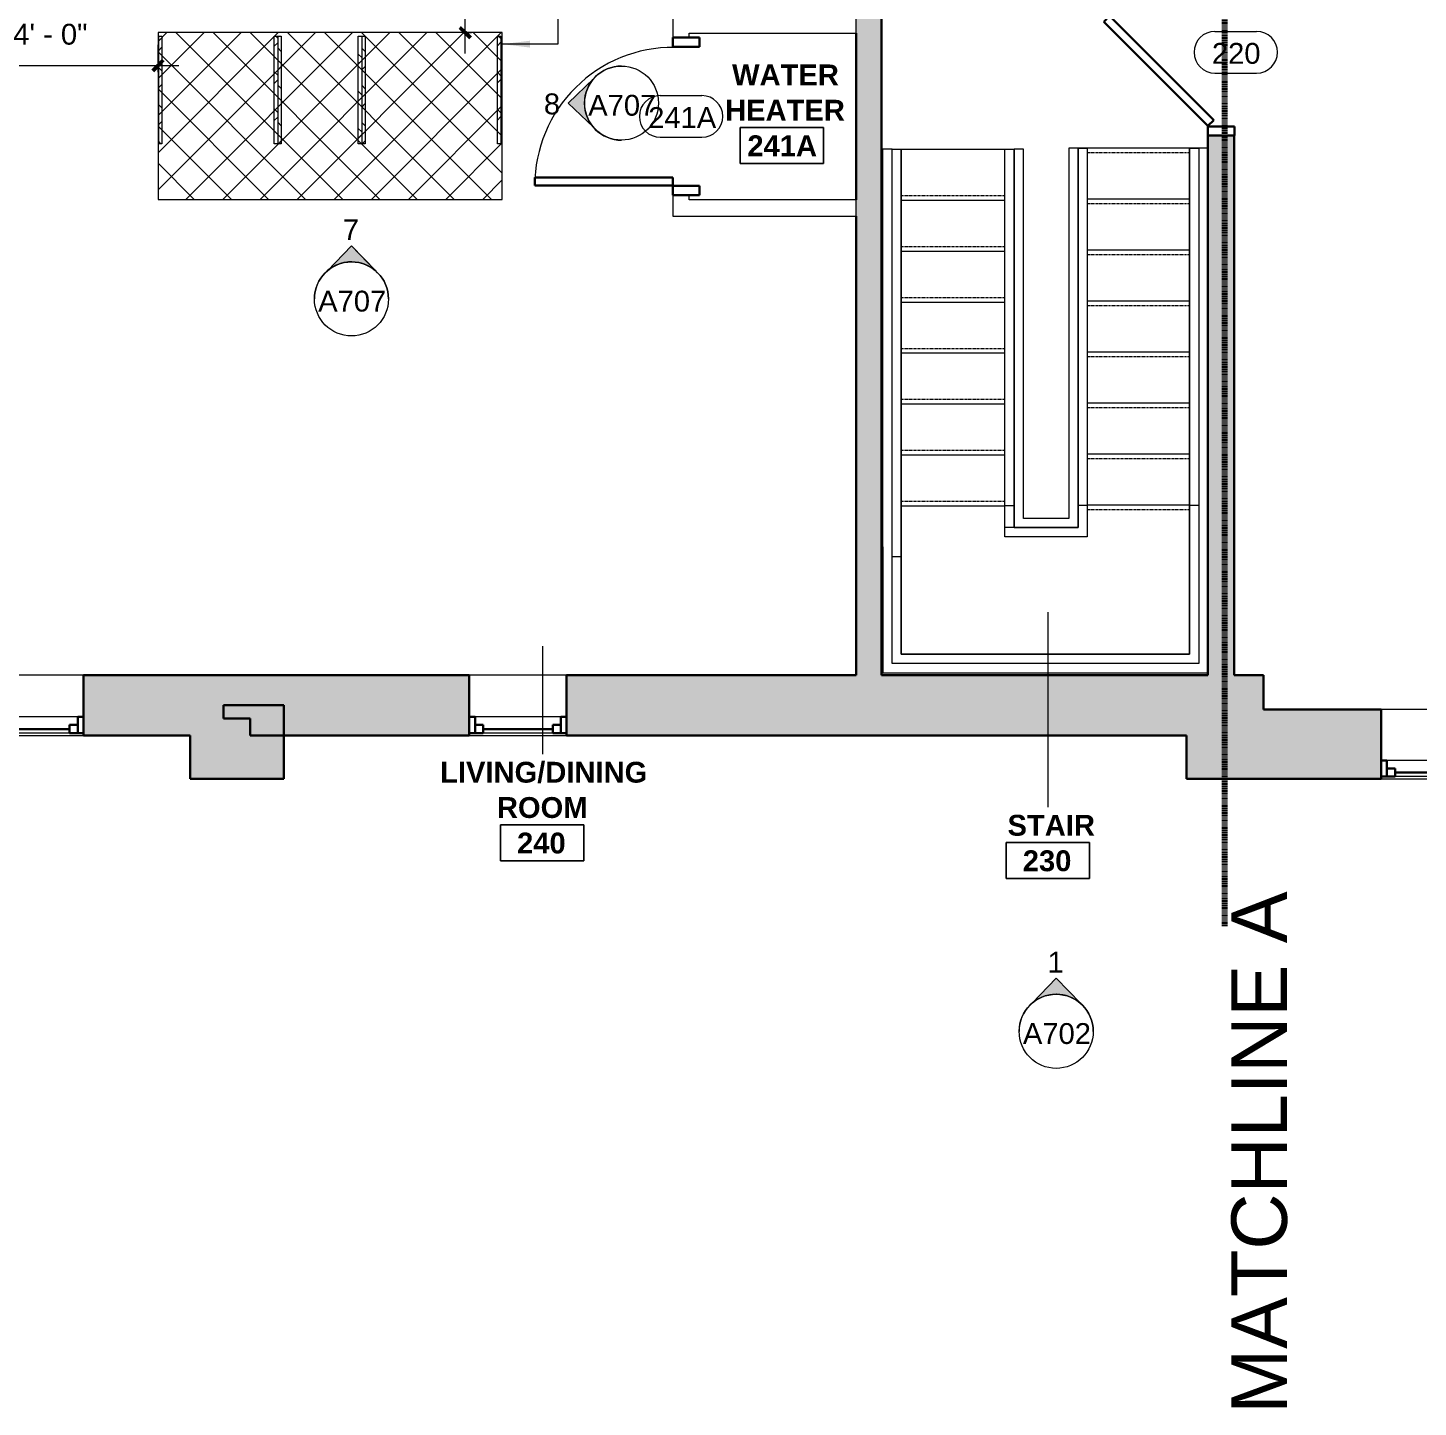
# Model space of a CAD drawing. Header units: inches. Extents: x -545 to 1083, y -2066 to -1239.
# Drawn here: x 85 to 385.1, y -2065.5 to -1767.8 of the extents above; entities that cross this region are included whole.
import ezdxf

# ---------------------------------------------------------------- set-up
doc = ezdxf.new("R2010")
doc.units = ezdxf.units.IN
doc.header["$MEASUREMENT"] = 0
doc.linetypes.add('Dash', pattern=[0.25, 0.125, -0.125])
doc.linetypes.add('Overhead 1_16_', pattern=[0.101562, 0.0625, -0.039062])
for name, color, linetype, lineweight in [('A-ANNO-DIMS', 211, 'Continuous', 9), ('A-ANNO-DIMS-48', 211, 'Continuous', 9), ('A-ANNO-MATC', 214, 'Dash', 140), ('A-ANNO-NOTE', 131, 'Continuous', 9), ('A-AREA-IDEN', 2, 'Continuous', 9), ('A-DOOR', 31, 'Continuous', 18), ('A-DOOR-FRAM', 31, 'Continuous', 30), ('A-DOOR-IDEN', 31, 'Continuous', 9), ('A-FLOR-HRAL', 11, 'Continuous', 9), ('A-GLAZ', 151, 'Continuous', 18), ('A-WALL', 113, 'Continuous', 18), ('A-WALL-PATT', 111, 'Continuous', 18), ('G-ANNO-SYMB', 111, 'Continuous', 9), ('G-ANNO-TEXT', 231, 'Continuous', 9), ('I-WALL', 2, 'Continuous', 18), ('Q-CASE', 31, 'Continuous', 9), ('S-STRS', 31, 'Continuous', 18)]:
    doc.layers.add(name, color=color, linetype=linetype, lineweight=lineweight)
doc.styles.add('Arial', font='arial.ttf', dxfattribs={"height": 4.5})
doc.styles.add('Swis721 Lt BT', font='swissl.ttf', dxfattribs={"height": 4.5})
doc.styles.add('Swis721 Lt BT_1', font='swissl.ttf', dxfattribs={"height": 12})
doc.styles.add('Swis721 Lt BT_2', font='swissl.ttf', dxfattribs={"height": 0.09375})
doc.styles.add('Swis721 Lt BT_B', font='', dxfattribs={"height": 4.5})
doc.styles.get('Swis721 Lt BT_B').set_extended_font_data('Swis721 Lt BT', bold=True)
doc.dimstyles.new('OTJ_-_3_32__Linear__1_2__Tolerance', dxfattribs={"dimscale": 12, "dimtxt": 4.748918, "dimasz": 0.1875, "dimexe": 0.375, "dimexo": 0.25, "dimgap": 0.25, "dimtad": 1, "dimdec": 1, "dimrnd": 0.5, "dimzin": 3, "dimdsep": 46, "dimlunit": 4, "dimtxsty": 'Swis721 Lt BT', "dimblk1": 'OBLIQUE', "dimblk2": 'OBLIQUE', "dimsah": 1, "dimcen": 0.09, "dimdle": 0.375, "dimazin": 0, "dimtfac": 1, "dimtdec": 4, "dimtix": 1, "dimtmove": 0, "dimatfit": 3, "dimfxl": 1, "dimtvp": 1, "dimfrac": 2, "dimtolj": 1, "dimtzin": 0, "dimarcsym": 2})
pattern_1 = [(225, (140.983, -1795.206), (4.006467, -4.006467), []), (315, (140.983, -1795.206), (4.006467, 4.006467), [])]
pattern_2 = [(225, (159.108, -1795.206), (4.006467, -4.006467), []), (315, (159.108, -1795.206), (4.006467, 4.006467), [])]
pattern_3 = [(225, (189.108, -1795.206), (4.006467, -4.006467), []), (315, (189.108, -1795.206), (4.006467, 4.006467), [])]

# ---------------------------------------------------------------- blocks, each defined once
blk = doc.blocks.new('Top Rail Type - Top Rail_Internal_-5057916-2ND FLOOR - CONSTRUCTION')
at = {"layer": 'A-FLOR-HRAL'}
for p, q in [((295.88, -1793.99), (297.88, -1793.99)), ((295.88, -1870.99), (295.88, -1793.99)), ((297.88, -1793.99), (297.88, -1870.99)), ((311.66, -1793.82), (313.66, -1793.82)), ((311.66, -1870.82), (311.66, -1793.82)), ((313.66, -1793.82), (313.66, -1870.82)), ((295.88, -1875.69), (295.88, -1870.99)), ((297.88, -1870.99), (295.88, -1870.99)), ((297.88, -1870.99), (297.88, -1875.69)), ((311.66, -1870.82), (313.66, -1870.82)), ((311.66, -1875.69), (311.66, -1870.82)), ((313.66, -1870.82), (313.66, -1877.69)), ((297.88, -1875.69), (295.88, -1875.69)), ((295.88, -1877.69), (295.88, -1876.68)), ((313.66, -1877.69), (295.88, -1877.69)), ((297.88, -1875.69), (311.66, -1875.69))]:
    blk.add_line(p, q, dxfattribs=at)
blk = doc.blocks.new('Top Rail Type - Top Rail_Internal_-V3-2ND FLOOR - CONSTRUCTION')
at = {"layer": 'A-FLOR-HRAL'}
for p, q in [((295.88, -1793.99), (297.88, -1793.99)), ((295.88, -1870.99), (295.88, -1793.99)), ((297.88, -1870.99), (297.88, -1793.99)), ((313.66, -1793.82), (311.66, -1793.82)), ((311.66, -1793.82), (311.66, -1870.82)), ((313.66, -1793.82), (313.66, -1870.82)), ((295.88, -1876.69), (295.88, -1870.99)), ((297.88, -1875.69), (297.88, -1870.99)), ((311.66, -1870.82), (311.66, -1875.69)), ((313.66, -1870.82), (313.66, -1877.69)), ((313.66, -1877.69), (295.88, -1877.69)), ((311.66, -1875.69), (297.88, -1875.69))]:
    blk.add_line(p, q, dxfattribs=at)
blk = doc.blocks.new('Top Rail Type - Top Rail_Internal_-5057935-2ND FLOOR - CONSTRUCTION')
at = {"layer": 'A-FLOR-HRAL'}
for p, q in [((271.53, -1793.99), (273.53, -1793.99)), ((271.53, -1870.99), (271.53, -1793.99)), ((273.53, -1793.99), (273.53, -1870.99)), ((335.7, -1793.82), (337.7, -1793.82)), ((335.7, -1870.82), (335.7, -1793.82)), ((337.7, -1793.82), (337.7, -1870.82)), ((271.53, -1881.99), (271.53, -1870.99)), ((273.53, -1870.99), (273.53, -1881.99)), ((335.7, -1870.82), (337.7, -1870.82)), ((335.7, -1902.99), (335.7, -1870.82)), ((337.7, -1870.82), (337.7, -1904.99)), ((271.53, -1904.99), (271.53, -1881.99)), ((273.53, -1881.99), (271.53, -1881.99)), ((273.53, -1881.99), (273.53, -1902.99)), ((337.7, -1904.99), (271.53, -1904.99)), ((273.53, -1902.99), (335.7, -1902.99))]:
    blk.add_line(p, q, dxfattribs=at)
blk = doc.blocks.new('Top Rail Type - Top Rail_Internal_-V4-2ND FLOOR - CONSTRUCTION')
at = {"layer": 'A-FLOR-HRAL'}
for p, q in [((271.53, -1793.99), (273.53, -1793.99)), ((271.53, -1881.99), (271.53, -1793.99)), ((273.53, -1881.99), (273.53, -1793.99)), ((337.7, -1793.82), (335.7, -1793.82)), ((335.7, -1793.82), (335.7, -1870.82)), ((337.7, -1793.82), (337.7, -1870.82)), ((335.7, -1870.82), (335.7, -1902.99)), ((337.7, -1870.82), (337.7, -1904.99)), ((271.53, -1904.99), (271.53, -1881.99)), ((273.53, -1902.99), (273.53, -1881.99)), ((337.7, -1904.99), (271.53, -1904.99)), ((335.7, -1902.99), (273.53, -1902.99))]:
    blk.add_line(p, q, dxfattribs=at)
blk = doc.blocks.new('Window-Double-Hung - 2_ - 5 239_256_ W x 42_-5478030-2ND FLOOR - CONSTRUCTION')
at = {"layer": 'A-GLAZ', "color": 8, "lineweight": 30}
for p, q in [((-14.97, 7.5), (-14.97, -7.5)), ((-14.97, 7), (-11.97, 7)), ((-13.72, 7), (-13.72, 3.5)), ((-11.97, 7), (-11.97, 5.25)), ((-11.97, 6.13), (11.97, 6.13)), ((11.97, 7), (14.97, 7)), ((11.97, 7), (11.97, 5.25)), ((13.72, 7), (13.72, 3.5)), ((14.97, -7.5), (14.97, 7.5)), ((-14.97, 3.5), (-13.72, 3.5)), ((-13.72, 5.25), (-11.97, 5.25)), ((13.72, 5.25), (11.97, 5.25)), ((13.72, 3.5), (14.97, 3.5))]:
    blk.add_line(p, q, dxfattribs=at)
at = {"layer": 'A-GLAZ'}
for p, q in [((14.97, 7.5), (-14.97, 7.5)), ((-14.97, -7.5), (14.97, -7.5))]:
    blk.add_line(p, q, dxfattribs=at)
at = {"layer": 'A-GLAZ', "lineweight": 9}
for p, q in [((-11.97, 7), (11.97, 7)), ((-13.72, 3.5), (13.72, 3.5))]:
    blk.add_line(p, q, dxfattribs=at)
blk = doc.blocks.new('Window-Double-Hung - 21_ x 42_-5127715-2ND FLOOR - CONSTRUCTION')
at = {"layer": 'A-GLAZ', "color": 8, "lineweight": 30}
for p, q in [((-10.5, 6.5), (-10.5, -6.5)), ((10.5, -6.5), (10.5, 6.5)), ((-10.5, 6), (-7.5, 6)), ((-9.25, 6), (-9.25, 2.5)), ((-9.25, 4.25), (-7.5, 4.25)), ((-7.5, 6), (-7.5, 4.25)), ((-7.5, 5.125), (7.5, 5.125)), ((7.5, 6), (10.5, 6)), ((7.5, 6), (7.5, 4.25)), ((9.25, 4.25), (7.5, 4.25)), ((9.25, 6), (9.25, 2.5)), ((-10.5, 2.5), (-9.25, 2.5)), ((9.25, 2.5), (10.5, 2.5))]:
    blk.add_line(p, q, dxfattribs=at)
at = {"layer": 'A-GLAZ'}
for p, q in [((10.5, 6.5), (-10.5, 6.5)), ((-10.5, -6.5), (10.5, -6.5))]:
    blk.add_line(p, q, dxfattribs=at)
at = {"layer": 'A-GLAZ', "lineweight": 9}
for p, q in [((-7.5, 6), (7.5, 6)), ((-9.25, 2.5), (9.25, 2.5))]:
    blk.add_line(p, q, dxfattribs=at)
blk = doc.blocks.new('Counter Top-Island - 48_ Depth-6056954-2ND FLOOR - CONSTRUCTION')
at = {"layer": 'Q-CASE'}
h = blk.add_hatch(dxfattribs=at)
h.set_pattern_fill('FP_11', color=256, style=0, pattern_type=2)
h.set_pattern_definition([(45, (-160.419, 1769.844), (-4.006467, 4.006467), []), (135, (-160.419, 1769.844), (-4.006467, -4.006467), [])])
h.paths.add_polyline_path([(27.01, -35), (27.01, 1), (-47.26, 1), (-47.26, -35), (-11.27, -35)], flags=0)
for p, q in [((27.01, 1), (-47.26, 1)), ((-47.26, 1), (-47.26, -35)), ((27.01, -35), (27.01, 1)), ((-47.26, -35), (27.01, -35))]:
    blk.add_line(p, q, dxfattribs=at)
blk = doc.blocks.new('Single Flush - D1 2_8_ X 6_8_ - NOT FR-5727882-2ND FLOOR - CONSTRUCTION')
at = {"layer": 'A-DOOR', "color": 8, "lineweight": 30}
for p, q in [((-7.83, -27.26), (14.67, -4.76)), ((15.91, -6), (-6.59, -28.49)), ((14.67, -4.76), (15.91, -6)), ((-6.59, -28.49), (-7.83, -27.26))]:
    blk.add_line(p, q, dxfattribs=at)
at = {"layer": 'A-DOOR', "lineweight": 9}
blk.add_arc((15.91, -6), 31.81, 179.5, 225, dxfattribs=at)
at = {"layer": 'A-DOOR-FRAM', "color": 8}
for p, q in [((-18, -0.25), (-18, -6)), ((-18, -0.25), (-16, -0.25)), ((-16, -0.25), (-16, -6)), ((16, -0.25), (16, -6)), ((16, -0.25), (18, -0.25)), ((18, -0.25), (18, -6)), ((-18, -6), (-16, -6)), ((16, -6), (18, -6))]:
    blk.add_line(p, q, dxfattribs=at)
blk = doc.blocks.new('CW Cupbd1 - UB 42_h x 24_d - Open - 1 Shelf-V17-2ND FLOOR - CONSTRUCTION')
at = {"layer": 'Q-CASE'}
h = blk.add_hatch(dxfattribs=at)
h.set_pattern_fill('FP_36', color=256, style=0, pattern_type=2)
h.set_pattern_definition(pattern_1)
h.paths.add_polyline_path([(2, -2.36), (2, -25.61), (2.75, -25.61), (2.75, -2.36)], flags=0)
h = blk.add_hatch(dxfattribs=at)
h.set_pattern_fill('FP_36', color=256, style=0, pattern_type=2)
h.set_pattern_definition(pattern_1)
h.paths.add_polyline_path([(27, -2.36), (27, -25.61), (27.75, -25.61), (27.75, -2.36)], flags=0)
for p, q in [((2, -2.36), (2.75, -2.36)), ((2, -25.61), (2, -2.36)), ((2.75, -2.36), (2.75, -25.61)), ((27, -2.36), (27.75, -2.36)), ((27, -25.61), (27, -2.36)), ((27.75, -25.61), (27.75, -2.36)), ((2.75, -25.61), (2, -25.61)), ((27.75, -25.61), (27, -25.61))]:
    blk.add_line(p, q, dxfattribs=at)
blk = doc.blocks.new('CW Cupbd1 - UB 42_h x 24_d - 1 Door-V18-2ND FLOOR - CONSTRUCTION')
at = {"layer": 'Q-CASE'}
h = blk.add_hatch(dxfattribs=at)
h.set_pattern_fill('FP_37', color=256, style=0, pattern_type=2)
h.set_pattern_definition(pattern_2)
h.paths.add_polyline_path([(2, -2.36), (2, -25.61), (2.75, -25.61), (2.75, -2.36)], flags=0)
h = blk.add_hatch(dxfattribs=at)
h.set_pattern_fill('FP_37', color=256, style=0, pattern_type=2)
h.set_pattern_definition(pattern_2)
h.paths.add_polyline_path([(19.37, -2.36), (19.37, -25.61), (20.12, -25.61), (20.12, -2.36)], flags=0)
for p, q in [((2, -2.36), (2.75, -2.36)), ((2, -25.61), (2, -2.36)), ((2.75, -2.36), (2.75, -25.61)), ((19.37, -2.36), (20.12, -2.36)), ((19.37, -25.61), (19.37, -2.36)), ((20.12, -25.61), (20.12, -2.36)), ((2.75, -25.61), (2, -25.61)), ((20.12, -25.61), (19.37, -25.61))]:
    blk.add_line(p, q, dxfattribs=at)
blk = doc.blocks.new('CW Cupbd1 - UB 4_h x 24_d - 2 Doors - 1 Shelf-6057153-2ND FLOOR - CONSTRUCTION')
at = {"layer": 'Q-CASE'}
h = blk.add_hatch(dxfattribs=at)
h.set_pattern_fill('FP_38', color=256, style=0, pattern_type=2)
h.set_pattern_definition(pattern_3)
h.paths.add_polyline_path([(2, -2.36), (2, -25.61), (2.75, -25.61), (2.75, -2.36)], flags=0)
h = blk.add_hatch(dxfattribs=at)
h.set_pattern_fill('FP_38', color=256, style=0, pattern_type=2)
h.set_pattern_definition(pattern_3)
h.paths.add_polyline_path([(31.25, -2.36), (31.25, -25.61), (32, -25.61), (32, -2.36)], flags=0)
for p, q in [((2, -2.36), (2.75, -2.36)), ((2, -25.61), (2, -2.36)), ((2.75, -2.36), (2.75, -25.61)), ((31.25, -2.36), (32, -2.36)), ((31.25, -25.61), (31.25, -2.36)), ((32, -25.61), (32, -2.36)), ((2.75, -25.61), (2, -25.61)), ((32, -25.61), (31.25, -25.61))]:
    blk.add_line(p, q, dxfattribs=at)
blk = doc.blocks.new('Single Flush - D1 2_6_ X 8_ - NOT FR-6102321-2ND FLOOR - CONSTRUCTION')
at = {"layer": 'A-DOOR', "lineweight": 30}
for p, q in [((13.15625, -1.75), (14.90625, -1.75)), ((13.15625, -31.5625), (13.15625, -1.75)), ((14.90625, -1.75), (14.90625, -31.5625)), ((14.90625, -31.5625), (13.15625, -31.5625))]:
    blk.add_line(p, q, dxfattribs=at)
at = {"layer": 'A-DOOR', "lineweight": 9}
blk.add_arc((14.90625, -1.75), 29.8125, 179.5, 270, dxfattribs=at)
at = {"layer": 'A-DOOR-FRAM'}
for p, q in [((-17, 4), (-17, -1.75)), ((-17, 4), (-15, 4)), ((-15, 4), (-15, -1.75)), ((15.000004, 4), (15.000004, -1.75)), ((15.000004, 4), (17.000004, 4)), ((17.000004, 4), (17.000004, -1.75)), ((-17, -1.75), (-15, -1.75)), ((15.000004, -1.75), (17.000004, -1.75))]:
    blk.add_line(p, q, dxfattribs=at)
blk = doc.blocks.new('Elevation - Filled Arrow 2-347888-2ND FLOOR - CONSTRUCTION')
at = {"layer": 'G-ANNO-SYMB'}
blk.add_circle((0, 0), 0.1664, dxfattribs=at)
blk = doc.blocks.new('Elevation - Filled Arrow-151867-2ND FLOOR - CONSTRUCTION')
at = {"layer": 'G-ANNO-SYMB'}
h = blk.add_hatch(color=256, dxfattribs=at)
edge = h.paths.add_edge_path(flags=0)
edge.add_line((0, 0.2393), (0.1103, 0.1247))
edge.add_arc((-0.0002, -0.0002), 0.1667, 48.49802, 130.55707)
edge.add_line((-0.1085, 0.1265), (0, 0.2393))
for p, q in [((0, 0.2393), (-0.1085, 0.1265)), ((-0.1084, 0.1266), (0, 0.2393)), ((0, 0.2393), (-0.1084, 0.1266)), ((0, 0.2393), (0.11, 0.1249)), ((0.1103, 0.1247), (0, 0.2393))]:
    blk.add_line(p, q, dxfattribs=at)
blk.add_arc((-0.0002, -0.0002), 0.1667, 48.49802, 130.55707, dxfattribs=at)
blk.add_ellipse((-0.0002, -0.0001), major_axis=(-0.1667, 0), ratio=0.999376, start_param=3.141593, end_param=6.283185, dxfattribs=at)
blk = doc.blocks.new('Room Tag - Room Name and Number-3379422-2ND FLOOR - CONSTRUCTION')
at = {"layer": 'A-AREA-IDEN'}
for p, q in [((-0.1881, -0.1636), (-0.1881, -0.0018)), ((-0.1881, -0.0018), (0.1869, -0.0018)), ((0.1869, -0.0018), (-0.1881, -0.0018)), ((-0.1881, -0.0018), (-0.1881, -0.1636)), ((0.1869, -0.0018), (0.1869, -0.1636)), ((0.1869, -0.1636), (0.1869, -0.0018)), ((0.1869, -0.1636), (-0.1881, -0.1636)), ((-0.1881, -0.1636), (0.1869, -0.1636))]:
    blk.add_line(p, q, dxfattribs=at)
blk = doc.blocks.new('Door Tag - Door Tag-41184-2ND FLOOR - CONSTRUCTION')
at = {"layer": 'A-DOOR-IDEN'}
for p, q in [((-0.09375, 0.09375), (0.09375, 0.09375)), ((-0.09375, -0.09375), (0.09375, -0.09375))]:
    blk.add_line(p, q, dxfattribs=at)
for centre, start, end in [((-0.09375, 0), 90, 270), ((0.09375, 0), 270, 90)]:
    blk.add_arc(centre, 0.09375, start, end, dxfattribs=at)
blk = doc.blocks.new('DIMBLOCK31-2ND FLOOR - CONSTRUCTION')
at = {"layer": 'A-ANNO-DIMS-48'}
for p, q in [((179.4, -1773.34), (179.4, -1722.34)), ((180.81, -1726.84), (174.9, -1726.84)), ((179.4, -1726.84), (180.81, -1726.84)), ((180.81, -1768.84), (174.9, -1768.84)), ((179.4, -1768.84), (180.81, -1768.84))]:
    blk.add_line(p, q, dxfattribs=at)
at = {"layer": 'A-ANNO-DIMS-48', "lineweight": 50}
for p, q in [((179.4, -1726.84), (178.28, -1725.72)), ((179.4, -1726.84), (180.53, -1727.97)), ((179.4, -1768.84), (178.28, -1767.72)), ((179.4, -1768.84), (180.53, -1769.97))]:
    blk.add_line(p, q, dxfattribs=at)
at = {"layer": 'A-ANNO-DIMS-48', "color": 0, "insert": (170.39, -1755.12), "char_height": 4.5, "width": 17.4579, "attachment_point": 1, "rotation": 90, "line_spacing_factor": 1.005062, "style": 'Swis721 Lt BT'}
blk.add_mtext('3\' - 6"', dxfattribs=at)
blk = doc.blocks.new('_Oblique')
at = {"color": 0, "linetype": 'ByBlock', "lineweight": -2}
blk.add_line((-0.5, -0.5), (0.5, 0.5), dxfattribs=at)
blk = doc.blocks.new('DIMBLOCK33-2ND FLOOR - CONSTRUCTION')
at = {"layer": 'A-ANNO-DIMS-48'}
for p, q in [((65.2, -1788.92), (65.2, -1771.46)), ((113.16, -1777.37), (113.16, -1771.46)), ((60.7, -1775.96), (117.66, -1775.96)), ((65.2, -1775.96), (65.2, -1788.92)), ((113.16, -1775.96), (113.16, -1777.37))]:
    blk.add_line(p, q, dxfattribs=at)
at = {"layer": 'A-ANNO-DIMS-48', "lineweight": 50}
for p, q in [((65.2, -1775.96), (64.07, -1777.08)), ((65.2, -1775.96), (66.32, -1774.83)), ((113.16, -1775.96), (112.03, -1777.08)), ((113.16, -1775.96), (114.28, -1774.83))]:
    blk.add_line(p, q, dxfattribs=at)
at = {"layer": 'A-ANNO-DIMS-48', "color": 0, "insert": (81.9, -1766.95), "char_height": 4.5, "width": 17.4579, "attachment_point": 1, "line_spacing_factor": 1.005062, "style": 'Swis721 Lt BT'}
blk.add_mtext('4\' - 0"', dxfattribs=at)
blk = doc.blocks.new('Align symbol - U shaped 2016 - symbol_align 01-6056854-2ND FLOOR - CONSTRUCTION')
at = {"layer": 'A-ANNO-NOTE'}
for points in [[(-0.0156, 0.125), (0.0156, 0.125), (0, 0)], [(0.9844, 0.125), (1.0156, 0.125), (1, 0)]]:
    blk.add_hatch(color=256, dxfattribs=at).paths.add_polyline_path(points, flags=0)
for p, q in [((0, 0.25), (1, 0.25)), ((0, 0), (0, 0.25)), ((1, 0.25), (1, 0))]:
    blk.add_line(p, q, dxfattribs=at)
at = {"layer": 'A-ANNO-NOTE', "insert": (0.6887, 0.3278), "char_height": 0.09375, "width": 0.4545, "attachment_point": 1, "rotation": 180, "style": 'Swis721 Lt BT_2'}
blk.add_mtext('ALIGN', dxfattribs=at)

msp = doc.modelspace()

# ---------------------------------------------------------------- hatches: boundary and pattern name
at = {"layer": 'A-WALL-PATT', "lineweight": 9}
for points in [[(263.75, -1907.52), (269.25, -1907.52), (269.25, -1754.22), (263.75, -1754.22), (263.75, -1846.62)], [(140.26, -1916.91), (140.26, -1914.02), (127.26, -1914.02), (127.26, -1916.91), (133.05, -1916.91)], [(140.26, -1929.91), (140.26, -1916.91), (133.05, -1916.91), (133.05, -1929.91)], [(133.05, -1929.91), (133.05, -1920.52), (120.05, -1920.52), (120.05, -1929.91)]]:
    msp.add_hatch(color=7, dxfattribs=at).paths.add_polyline_path(points, flags=0)
h = msp.add_hatch(color=7, dxfattribs=at)
h.paths.add_polyline_path([(339.7, -1907.52), (345.38, -1907.52), (345.38, -1791.09), (339.7, -1791.09), (339.7, -1846.62)], flags=0)
h.paths.add_polyline_path([(339.7, -1755.09), (345.38, -1755.09), (345.38, -1754.09), (339.7, -1754.09)], flags=0)
h = msp.add_hatch(color=7, dxfattribs=at)
h.paths.add_polyline_path([(335.08, -1920.52), (335.08, -1914.91), (351.7, -1914.91), (351.7, -1907.52), (201.3, -1907.52), (201.3, -1920.52), (314.55, -1920.52)], flags=0)
h.paths.add_polyline_path([(180.3, -1920.52), (180.3, -1907.52), (97.05, -1907.52), (97.05, -1920.52), (133.05, -1920.52)], flags=0)
h.paths.add_polyline_path([(76.05, -1920.52), (76.05, -1907.52), (-16.81, -1907.52), (-16.81, -1920.52), (38.88, -1920.52)], flags=0)
h.paths.add_polyline_path([(-86.81, -1920.52), (-73.81, -1920.52), (-73.81, -1916.91), (-64.92, -1916.91), (-64.92, -1920.52), (-37.81, -1920.52), (-37.81, -1907.52), (-235.08, -1907.52), (-235.08, -1920.52), (-181.66, -1920.52)], flags=0)
h.paths.add_polyline_path([(-261.08, -1920.52), (-261.08, -1907.52), (-273.58, -1907.52), (-273.58, -1920.52)], flags=0)
h = msp.add_hatch(color=7, dxfattribs=at)
h.paths.add_polyline_path([(998.98, -1929.91), (998.98, -1914.91), (987.5, -1914.91), (987.5, -1929.91)], flags=0)
h.paths.add_polyline_path([(961.96, -1929.91), (961.96, -1914.91), (929.37, -1914.91), (929.37, -1929.91)], flags=0)
h.paths.add_polyline_path([(903.82, -1929.91), (903.82, -1914.91), (874.68, -1914.91), (874.68, -1929.91)], flags=0)
h.paths.add_polyline_path([(849.14, -1929.91), (849.14, -1914.91), (828.03, -1914.91), (828.03, -1915.23), (823.16, -1915.23), (823.16, -1914.91), (807.14, -1914.91), (807.14, -1929.91)], flags=0)
h.paths.add_polyline_path([(781.14, -1929.91), (781.14, -1914.91), (742.31, -1914.91), (742.31, -1929.91)], flags=0)
h.paths.add_polyline_path([(700.5, -1929.91), (716.31, -1929.91), (716.31, -1914.91), (631.75, -1914.91), (631.75, -1929.91)], flags=0)
h.paths.add_polyline_path([(601.82, -1929.91), (601.82, -1914.91), (549.57, -1914.91), (549.57, -1929.91)], flags=0)
h.paths.add_polyline_path([(519.64, -1929.91), (519.64, -1914.91), (478.36, -1914.91), (478.36, -1929.91), (479.96, -1929.91)], flags=0)
h.paths.add_polyline_path([(369.69, -1929.91), (377.07, -1929.91), (377.07, -1914.91), (335.08, -1914.91), (335.08, -1929.91)], flags=0)
h.paths.add_polyline_path([(448.42, -1929.91), (448.42, -1914.91), (407, -1914.91), (407, -1929.91)], flags=0)

# ---------------------------------------------------------------- linework, layer by layer
at = {"layer": 'A-ANNO-MATC'}
msp.add_line((343.25, -1331.08), (343.25, -1961.69), dxfattribs=at)
at = {"layer": 'A-AREA-IDEN'}
for p, q in [((305.17, -1893.96), (305.17, -1936.04)), ((196.08, -1901.29), (196.08, -1924.59))]:
    msp.add_line(p, q, dxfattribs=at)
at = {"layer": 'A-WALL'}
for p, q in [((263.75, -1768.94), (263.75, -1765.44)), ((263.75, -1808.44), (263.75, -1804.94))]:
    msp.add_line(p, q, dxfattribs=at)
at = {"layer": 'A-WALL', "color": 8, "lineweight": 30}
for p, q in [((180.3, -1907.52), (97.05, -1907.52)), ((263.75, -1907.52), (201.3, -1907.52)), ((339.7, -1907.52), (269.25, -1907.52)), ((351.7, -1907.52), (345.38, -1907.52)), ((351.7, -1914.91), (351.7, -1907.52)), ((140.26, -1914.02), (127.26, -1914.02)), ((127.26, -1914.02), (127.26, -1916.91)), ((140.26, -1929.91), (140.26, -1914.02)), ((127.26, -1916.91), (133.05, -1916.91)), ((133.05, -1916.91), (133.05, -1920.52)), ((377.07, -1914.91), (351.7, -1914.91)), ((97.05, -1920.52), (120.05, -1920.52)), ((120.05, -1920.52), (120.05, -1929.91)), ((133.05, -1920.52), (180.3, -1920.52)), ((201.3, -1920.52), (335.08, -1920.52)), ((335.08, -1920.52), (335.08, -1929.91)), ((120.05, -1929.91), (140.26, -1929.91)), ((335.08, -1929.91), (377.07, -1929.91))]:
    msp.add_line(p, q, dxfattribs=at)
at = {"layer": 'I-WALL', "color": 8, "lineweight": 30}
for p, q in [((269.25, -1907.52), (269.25, -1754.22)), ((263.75, -1768.94), (263.75, -1804.94)), ((339.7, -1791.09), (339.7, -1907.52)), ((345.38, -1791.09), (339.7, -1791.09)), ((345.38, -1907.52), (345.38, -1791.09)), ((263.75, -1808.44), (263.75, -1907.52))]:
    msp.add_line(p, q, dxfattribs=at)
at = {"layer": 'I-WALL'}
for p, q in [((224.25, -1765.44), (224.25, -1769.94)), ((224.25, -1769.94), (227.75, -1769.94)), ((227.75, -1768.94), (263.75, -1768.94)), ((227.75, -1769.94), (227.75, -1768.94)), ((224.25, -1803.94), (224.25, -1808.44)), ((227.75, -1803.94), (224.25, -1803.94)), ((227.75, -1804.94), (227.75, -1803.94)), ((263.75, -1804.94), (227.75, -1804.94)), ((224.25, -1808.44), (263.75, -1808.44))]:
    msp.add_line(p, q, dxfattribs=at)
at = {"layer": 'S-STRS', "lineweight": 9}
for p, q in [((271.53, -1793.99), (269.53, -1793.99)), ((269.53, -1879.82), (269.53, -1793.99)), ((273.53, -1793.99), (295.88, -1793.99)), ((299.88, -1793.99), (297.88, -1793.99)), ((299.88, -1873.69), (299.88, -1793.99)), ((311.66, -1793.82), (309.66, -1793.82)), ((309.66, -1793.82), (309.66, -1873.69)), ((335.7, -1793.82), (313.66, -1793.82)), ((339.7, -1793.82), (337.7, -1793.82)), ((273.53, -1804.99), (295.88, -1804.99)), ((335.7, -1804.82), (313.66, -1804.82)), ((273.53, -1815.99), (295.88, -1815.99)), ((335.7, -1815.82), (313.66, -1815.82)), ((273.53, -1826.99), (295.88, -1826.99)), ((335.7, -1826.82), (313.66, -1826.82)), ((273.53, -1837.99), (295.88, -1837.99)), ((335.7, -1837.82), (313.66, -1837.82)), ((273.53, -1848.99), (295.88, -1848.99)), ((335.7, -1848.82), (313.66, -1848.82)), ((273.53, -1859.99), (295.88, -1859.99)), ((335.7, -1859.82), (313.66, -1859.82)), ((273.53, -1870.99), (295.88, -1870.99)), ((335.7, -1870.82), (313.66, -1870.82)), ((309.66, -1873.69), (299.88, -1873.69)), ((269.53, -1879.82), (269.53, -1906.99)), ((269.53, -1906.99), (339.7, -1906.99))]:
    msp.add_line(p, q, dxfattribs=at)
at = {"layer": 'S-STRS', "linetype": 'Overhead 1_16_', "lineweight": 9}
for p, q in [((335.7, -1794.82), (313.66, -1794.82)), ((273.53, -1803.99), (295.88, -1803.99)), ((335.7, -1805.82), (313.66, -1805.82)), ((273.53, -1814.99), (295.88, -1814.99)), ((335.7, -1816.82), (313.66, -1816.82)), ((273.53, -1825.99), (295.88, -1825.99)), ((335.7, -1827.82), (313.66, -1827.82)), ((273.53, -1836.99), (295.88, -1836.99)), ((335.7, -1838.82), (313.66, -1838.82)), ((273.53, -1847.99), (295.88, -1847.99)), ((335.7, -1849.82), (313.66, -1849.82)), ((273.53, -1858.99), (295.88, -1858.99)), ((335.7, -1860.82), (313.66, -1860.82)), ((273.53, -1869.99), (295.88, -1869.99)), ((335.7, -1871.82), (313.66, -1871.82))]:
    msp.add_line(p, q, dxfattribs=at)

# ---------------------------------------------------------------- block references
at = {"layer": 'A-ANNO-NOTE', "xscale": 48, "yscale": 48, "zscale": 48, "rotation": 269.9999999999999}
msp.add_blockref('Align symbol - U shaped 2016 - symbol_align 01-6056854-2ND FLOOR - CONSTRUCTION', (187.43, -1723.34), dxfattribs=at)
at = {"layer": 'A-AREA-IDEN', "xscale": 47.99999999999997, "yscale": 47.99999999999997, "zscale": 47.99999999999997}
for p in [(247.76, -1789.22), (196.07, -1939.71), (305.19, -1943.53)]:
    msp.add_blockref('Room Tag - Room Name and Number-3379422-2ND FLOOR - CONSTRUCTION', p, dxfattribs=at)
at = {"layer": 'A-DOOR'}
for name, p, rotation in [('Single Flush - D1 2_8_ X 6_8_ - NOT FR-5727882-2ND FLOOR - CONSTRUCTION', (345.7, -1773.09), 269.9999999999999), ('Single Flush - D1 2_6_ X 8_ - NOT FR-6102321-2ND FLOOR - CONSTRUCTION', (226, -1786.94), 270)]:
    msp.add_blockref(name, p, dxfattribs=dict(at, rotation=rotation))
at = {"layer": 'A-DOOR-IDEN', "xscale": 47.99999999999997, "yscale": 47.99999999999997, "zscale": 47.99999999999997}
for p in [(345.7, -1773.09), (226, -1786.94)]:
    msp.add_blockref('Door Tag - Door Tag-41184-2ND FLOOR - CONSTRUCTION', p, dxfattribs=at)
at = {"layer": 'A-FLOR-HRAL'}
for name in ['Top Rail Type - Top Rail_Internal_-5057935-2ND FLOOR - CONSTRUCTION', 'Top Rail Type - Top Rail_Internal_-V4-2ND FLOOR - CONSTRUCTION', 'Top Rail Type - Top Rail_Internal_-5057916-2ND FLOOR - CONSTRUCTION', 'Top Rail Type - Top Rail_Internal_-V3-2ND FLOOR - CONSTRUCTION']:
    msp.add_blockref(name, (0, 0), dxfattribs=at)
at = {"layer": 'A-GLAZ', "rotation": 180}
for name, p in [('Window-Double-Hung - 21_ x 42_-5127715-2ND FLOOR - CONSTRUCTION', (86.55, -1914.02)), ('Window-Double-Hung - 21_ x 42_-5127715-2ND FLOOR - CONSTRUCTION', (190.8, -1914.02)), ('Window-Double-Hung - 2_ - 5 239_256_ W x 42_-5478030-2ND FLOOR - CONSTRUCTION', (392.03, -1922.41))]:
    msp.add_blockref(name, p, dxfattribs=at)
at = {"layer": 'G-ANNO-SYMB', "xscale": 47.99999999999997, "yscale": 47.99999999999997, "zscale": 47.99999999999997, "rotation": 89.99999999999892}
msp.add_blockref('Elevation - Filled Arrow-151867-2ND FLOOR - CONSTRUCTION', (213.15, -1784.06), dxfattribs=at)
at = {"layer": 'G-ANNO-SYMB', "xscale": 47.99999999999997, "yscale": 47.99999999999997, "zscale": 47.99999999999997}
for name, p in [('Elevation - Filled Arrow 2-347888-2ND FLOOR - CONSTRUCTION', (213.15, -1784.06)), ('Elevation - Filled Arrow-151867-2ND FLOOR - CONSTRUCTION', (154.88, -1826.32)), ('Elevation - Filled Arrow 2-347888-2ND FLOOR - CONSTRUCTION', (154.88, -1826.32)), ('Elevation - Filled Arrow-151867-2ND FLOOR - CONSTRUCTION', (306.95, -1984.39)), ('Elevation - Filled Arrow 2-347888-2ND FLOOR - CONSTRUCTION', (306.95, -1984.39))]:
    msp.add_blockref(name, p, dxfattribs=at)
at = {"layer": 'Q-CASE'}
msp.add_blockref('Counter Top-Island - 48_ Depth-6056954-2ND FLOOR - CONSTRUCTION', (160.42, -1769.84), dxfattribs=at)
at = {"layer": 'Q-CASE', "rotation": 180}
for name, p in [('CW Cupbd1 - UB 42_h x 24_d - Open - 1 Shelf-V17-2ND FLOOR - CONSTRUCTION', (140.98, -1795.21)), ('CW Cupbd1 - UB 42_h x 24_d - 1 Door-V18-2ND FLOOR - CONSTRUCTION', (159.11, -1795.21)), ('CW Cupbd1 - UB 4_h x 24_d - 2 Doors - 1 Shelf-6057153-2ND FLOOR - CONSTRUCTION', (189.11, -1795.21))]:
    msp.add_blockref(name, p, dxfattribs=at)

# ---------------------------------------------------------------- texts
at = {"layer": 'A-AREA-IDEN', "char_height": 4.5, "attachment_point": 1, "style": 'Swis721 Lt BT_B'}
for s, insert, width in [('WATER', (237.01, -1775.73), 25.9065), ('HEATER', (235.51, -1783.35), 29.5425), ('241A', (240.31, -1791.02), 17.574), ('LIVING/DINING', (174.01, -1926.22), 53.328), ('ROOM', (186.26, -1933.84), 23.7855), ('STAIR', (296.45, -1937.67), 21.0585), ('240', (190.62, -1941.51), 12.726), ('230', (299.74, -1945.33), 12.726)]:
    msp.add_mtext(s, dxfattribs=dict(at, insert=insert, width=width))
at = {"layer": 'A-DOOR-IDEN', "char_height": 4.5, "attachment_point": 1, "style": 'Swis721 Lt BT'}
for s, insert, width in [('220', (340.55, -1771.08), 12.2715), ('241A', (218.91, -1784.93), 16.968)]:
    msp.add_mtext(s, dxfattribs=dict(at, insert=insert, width=width))
at = {"layer": 'G-ANNO-SYMB', "char_height": 4.5, "attachment_point": 1}
for s, insert, width, style in [('8', (196.4, -1781.98), 4.0905, 'Swis721 Lt BT'), ('A707', (205.97, -1782.28), 17.877, 'Arial'), ('7', (153.02, -1809.13), 4.0905, 'Swis721 Lt BT'), ('A707', (147.7, -1824.55), 17.877, 'Arial'), ('1', (305.09, -1967.2), 4.0905, 'Swis721 Lt BT'), ('A702', (299.77, -1982.62), 17.877, 'Arial')]:
    msp.add_mtext(s, dxfattribs=dict(at, insert=insert, width=width, style=style))
at = {"layer": 'G-ANNO-TEXT', "color": 7, "insert": (344.74, -2066.88), "char_height": 12, "width": 127.1085, "attachment_point": 1, "rotation": 90, "style": 'Swis721 Lt BT_1'}
msp.add_mtext('MATCHLINE A', dxfattribs=at)

# ---------------------------------------------------------------- dimensions: what is measured, and where the dimension line sits
at = {"layer": 'A-ANNO-DIMS'}
dim = msp.add_linear_dim(base=(179.4, -1726.84), p1=(177.81, -1768.84), p2=(177.81, -1726.84), angle=90, dimstyle='OTJ_-_3_32__Linear__1_2__Tolerance', override={"dimpost": '<>', "dimfxl": 42}, dxfattribs=at)
dim.commit()
dim.dimension.update_dxf_attribs({"geometry": 'DIMBLOCK31-2ND FLOOR - CONSTRUCTION', "text_midpoint": (174.09, -1747.84)})
dim = msp.add_linear_dim(base=(113.16, -1775.96), p1=(65.2, -1791.92), p2=(113.16, -1774.37), dimstyle='OTJ_-_3_32__Linear__1_2__Tolerance', override={"dimpost": '<>', "dimfxl": 51.073125}, dxfattribs=at)
dim.commit()
dim.dimension.update_dxf_attribs({"geometry": 'DIMBLOCK33-2ND FLOOR - CONSTRUCTION', "text_midpoint": (89.18, -1770.64)})

doc.saveas('drawing.dxf')
